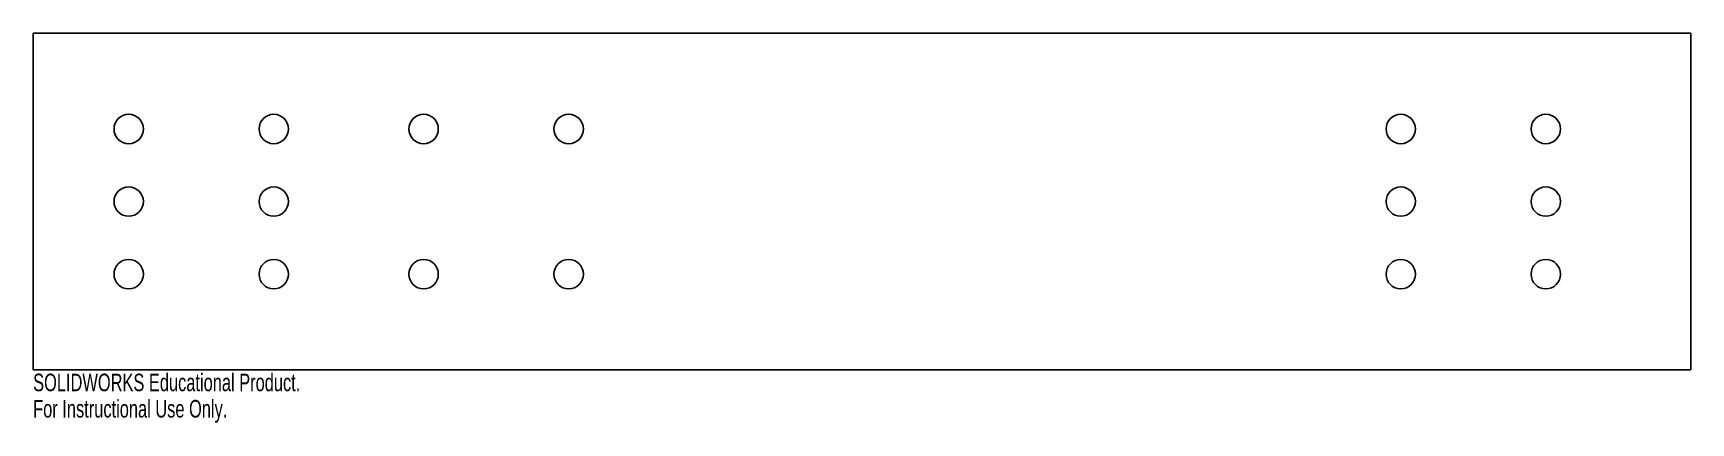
# Model space of a CAD drawing. Header units: millimetres. Extents: x -46 to 411, y -61 to 46.
import ezdxf

# ---------------------------------------------------------------- set-up
doc = ezdxf.new("R2010")
doc.units = ezdxf.units.MM
doc.styles.add('SLDTEXTSTYLE0', font='TXT', dxfattribs={"width": 0.7})

msp = doc.modelspace()

# ---------------------------------------------------------------- linework, layer by layer
at = {"color": 7, "linetype": 'Continuous', "lineweight": 25}
for p, q in [((410.85, 46.4), (-46.35, 46.4)), ((-46.35, 46.4), (-46.35, -46.4)), ((410.85, -46.4), (410.85, 46.4)), ((-46.35, -46.4), (410.85, -46.4))]:
    msp.add_line(p, q, dxfattribs=at)
for centre in [(-20, 20), (20, 20), (61.35, 20), (101.35, 20), (330.85, 20), (370.85, 20), (-20, 0), (20, 0), (330.85, 0), (370.85, 0), (-20, -20), (20, -20), (61.35, -20), (101.35, -20), (330.85, -20), (370.85, -20)]:
    msp.add_circle(centre, 4.05, dxfattribs=at)

# ---------------------------------------------------------------- texts
at = {"color": 7, "linetype": 'Continuous', "char_height": 4.8336, "attachment_point": 1, "style": 'SLDTEXTSTYLE0'}
for s, insert in [('SOLIDWORKS Educational Product.', (-46.35, -47.42)), ('For Instructional Use Only.', (-46.35, -54.67))]:
    msp.add_mtext(s, dxfattribs=dict(at, insert=insert))

doc.saveas('drawing.dxf')
